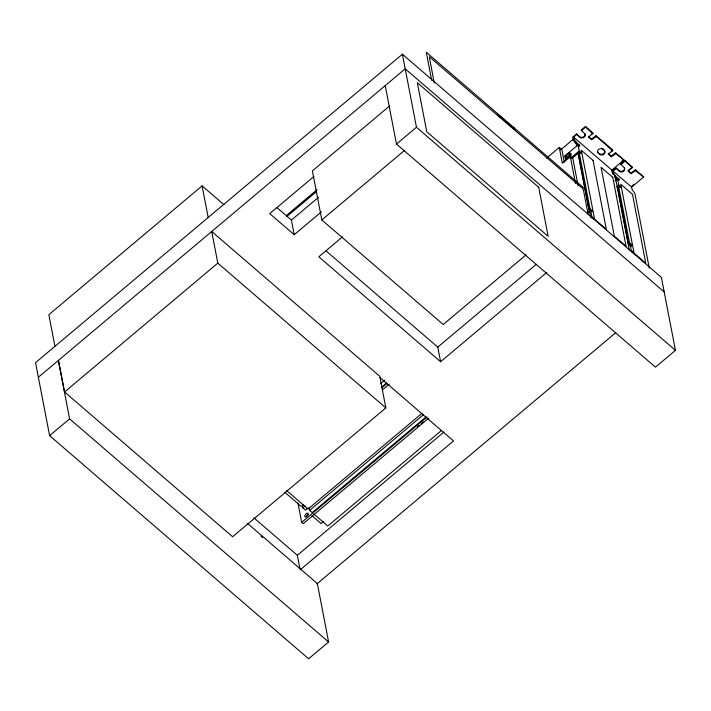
<?xml version="1.0" encoding="UTF-8"?>
<svg xmlns="http://www.w3.org/2000/svg" width="711" height="711" viewBox="0 0 711 711"><rect width="100%" height="100%" fill="white"/><g stroke="black" fill="none" stroke-linecap="round" stroke-linejoin="round"><path stroke-width="1.07" d="M612.651 174.151L611.887 170.089L623.876 160.011L615.877 153.647L611.344 156.696L608.385 154.145L612.553 150.776L598.147 137.836L596.147 136.645L591.614 139.694L588.646 137.143L593.01 133.206L585.517 126.407L581.171 130.06L584.38 133.375A3.173 2.666 -10.9 0 1 584.211 137.17A3.173 2.666 -10.9 0 1 579.741 137.276L576.541 133.961L572.622 137.25L573.182 140.147L577.856 145.231M612.553 150.776L612.74 150.208L610.518 147.941L595.951 135.748L591.481 139.036L591.614 139.694M649.285 268.171L634.914 193.525L632.07 189.455L631.617 187.091L643.615 177.003L635.607 170.649L631.075 173.697L628.115 171.138L632.47 167.209L624.987 160.41L620.641 164.063L623.849 167.378A3.173 2.666 -10.9 0 1 623.671 171.173A3.173 2.666 -10.9 0 1 619.21 171.271L616.002 167.965L612.091 171.253M499.246 115.777L500.268 116.666M510.249 125.26L511.28 126.149M511.938 126.709L512.96 127.598M501.966 118.266L502.153 117.599C505.574 123.634 500.357 115.342 502.659 118.737M223.938 204.688L202.093 185.873L48.846 314.706L54.943 346.355M385.22 85.631L396.471 144.049L655.462 367.169L675.45 350.363L661.39 277.361L402.399 54.232L35.55 362.654L49.61 435.656L308.601 658.786L328.589 641.98L317.346 583.562L247.552 523.438M38.358 377.248L405.208 68.825L664.198 291.954M389.388 106.143L312.378 170.88L321.825 219.948L443.22 324.518L526.14 254.805M313.942 176.47L269.762 213.62L294.221 234.683L321.408 211.825M64.568 391.974L217.815 263.141L211.718 231.493L379.754 376.261L385.851 407.901L232.604 536.743L64.568 391.974L58.471 360.335M286.444 215.46L317.026 189.748M286.675 216.668L316.404 191.668M294.221 234.683L291.403 220.09L318.599 197.24M49.61 435.656L69.598 418.859L58.346 360.441M396.471 144.049L416.459 127.242L402.399 54.232M321.825 219.948L404.755 150.225M342.595 236.807L318.812 256.795L440.598 361.721L546.777 272.455M546.528 158.171L559.273 147.461L561.868 149.692L564.276 162.232M565.823 161.015L564.845 155.94L578.034 144.848L579.705 146.288L579.474 145.08L575.919 142.022L574.079 139.392L573.653 137.152L576.665 134.619M581.305 130.726L585.642 127.073L585.517 126.407M560.588 149.879L573.342 139.152M573.182 140.147L574.079 139.392M575.012 142.778L575.919 142.022M588.646 137.143L588.921 136.148M578.567 145.844L579.474 145.08M578.07 185.607L572.879 158.651L570.284 156.411L562.285 163.139L559.273 147.461M570.969 157.878L579.207 150.945L578.034 144.848M579.207 150.945L580.878 152.385L581.109 153.594L579.038 151.807L578.141 152.572L589.108 209.532L590.486 210.714M571.768 158.624L578.319 153.114M579.98 153.141L580.878 152.385M608.385 154.145L608.652 153.149M611.344 156.696L611.22 156.038L615.682 152.749L623.876 160.011M622.143 160.704L623.751 159.353M615.024 180.932L617.504 178.852L619.174 180.292L618.934 179.083L615.379 176.017L613.549 173.395L613.122 171.155L616.126 168.623M620.765 164.721L625.111 161.068L624.987 160.41M615.379 176.017L614.482 176.781L617.326 179.225M628.391 170.151L627.991 170.48L631.075 173.697M618.037 179.839L618.934 179.083M380.438 383.673L384.687 380.101M630.95 173.031L635.421 169.742L643.615 177.003M589.108 209.532L590.014 208.767L579.038 151.807M617.024 186.335L618.677 184.949L617.504 178.852M618.677 184.949L620.348 186.389L620.579 187.588L618.508 185.811L617.61 186.566L628.577 243.526L629.955 244.717M616.97 187.802L618.606 186.424L619.441 187.144L620.348 186.389M587.348 213.096L590.645 210.323L592.316 211.762L592.076 210.554L590.014 208.767M381.336 387.335L386.429 383.051M591.179 211.309L592.076 210.554M381.798 387.833L386.891 383.558M382.474 389.859L389.264 384.153M440.598 361.721L437.789 347.128L536.316 264.288M590.645 210.323L591.819 216.411L593.489 217.85L592.583 218.615L591.748 217.895M631.395 186.513L633.812 184.478M303.65 504.614L301.348 506.552L284.862 492.35M307.792 508.187L305.49 510.125L302.904 507.894L305.206 505.956M421.836 413.411L308.067 509.049L286.64 490.59M425.889 417.055L312.218 512.622L309.623 510.391L423.303 414.815M628.577 243.526L629.475 242.771L618.508 185.811M628.462 245.704L630.106 244.317L631.777 245.757L630.879 246.521M630.639 245.313L631.546 244.548L629.475 242.771M428.644 418.228L303.188 523.705L301.66 522.389L427.115 416.913M417.313 426.858L419.019 425.427M421.561 423.285L423.258 421.863M632.052 252.609L632.95 251.854L631.279 250.414L630.106 244.317M323.372 521.607L321.07 523.545L311.978 515.715M441.558 430.395L327.789 526.042L313.738 513.937M299.953 568.836L297.349 555.291L443.931 432.048M300.158 569.875L453.52 440.944L380.021 377.621M316.884 583.944L615.797 332.641M591.374 134.379L593.01 133.206M611.105 151.381L612.74 150.208M629.199 169.556L632.47 167.209M507.147 122.319L507.841 123.465L507.219 122.265M585.642 127.073L592.814 133.784M625.111 161.068L632.283 167.778M588.521 136.485L591.481 139.036M608.252 153.478L611.22 156.038M576.541 133.961L579.616 136.61A3.173 2.666 -10.9 0 0 583.411 136.956A3.173 2.666 -10.9 0 0 585.02 133.899M616.002 167.965L619.077 170.613A3.173 2.666 -10.9 0 0 622.872 170.951A3.173 2.666 -10.9 0 0 624.48 167.903M573.653 137.152L611.887 170.089M613.122 171.155L631.617 187.091M564.845 155.94L565.68 156.66M416.459 127.242L675.45 350.363M276.739 207.452L291.403 220.09M326.082 250.894L437.789 347.128M217.815 263.141L385.851 407.901M253.916 517.866L297.349 555.291M260.901 536.058L262.572 537.498M69.598 418.859L328.589 641.98M512.427 127.696L513.173 128.051L511.84 126.425L512.995 127.873L511.858 126.94L512.293 127.562M499.771 116.684L500.304 116.933L499.149 115.493L500.446 117.155L499.166 116.009L499.602 116.631M507.361 122.505C505.086 121.021 509.343 125.483 507.521 122.568M513.253 127.171L514.275 128.593L513.466 128.575L514.72 129.66L514.435 128.184M513.502 127.385L514.355 128.575L514.249 128.024M612.34 172.453L615.184 176.524L629.351 250.094M635.421 169.742L635.607 170.649M615.682 152.749L615.877 153.647M595.951 135.748L596.147 136.645M631.546 244.548L631.777 245.757M632.95 251.854L633.181 253.063M615.77 178.265L616.188 180.443M617.45 186.984L628.782 245.855M593.489 217.85L593.721 219.059M590.734 217.37L585.313 189.215L426.289 52.214L431.71 80.379M575.883 142.084L576.719 146.439M577.981 152.981L589.312 211.851M588.201 214.758L583.393 189.793L582.291 188.211L429.293 56.711L434.252 83.027M570.284 156.411L575.475 183.367M509.929 125.856C509.574 123.856 506.676 121.999 509.751 125.705M504.375 119.501L504.659 120.994L504.197 119.35M309.045 507.378L309.623 510.391M302.477 505.708L302.904 507.894M297.927 502.988L301.66 522.389M202.093 185.873L208.19 217.513M568.027 157.513A2.284 1.031 -49.3 0 1 568.56 156.553M569.68 153.638A3.324 1.502 -49.3 0 1 570.266 156.704M569.102 157.966A3.324 1.502 -49.3 0 1 566.329 158.233M568.196 157.451A2.044 0.924 -49.3 0 1 569.387 155.816M597.462 151.461A6.346 5.324 -10.9 0 0 600.733 154.278A3.173 2.666 -10.9 0 0 604.75 150.901A6.346 5.324 -10.9 0 0 601.479 148.084M306.388 516.87A2.284 1.031 -49.3 0 1 308.583 514.515M510.08 125.047L511.449 126.647L510.08 125.047M506.33 122.123L505.006 120.381L506.33 122.123M497.54 114.267L498.589 115.493L497.54 114.267M498.811 115.591C496.625 115.164 497.54 112.614 498.811 115.591M500.544 116.524L501.371 118.159L500.624 116.577M593.036 160.348L581.331 150.261L594.6 219.184L606.314 229.271L593.036 160.348M612.775 177.35L601.062 167.263L614.331 236.185L626.044 246.273L612.775 177.35M632.506 194.352L620.792 184.265L634.07 253.178L645.775 263.274L632.506 194.352M538.698 187.242L417.313 82.663L426.76 131.731L548.145 236.31L538.698 187.242M567.396 157.078A2.044 0.924 -49.3 0 0 569.458 154.251A2.044 0.924 -49.3 0 0 567.031 155.185A2.044 0.924 -49.3 0 0 567.396 157.078M567.04 158.064A3.324 1.502 -49.3 0 0 570.391 153.46A3.324 1.502 -49.3 0 0 566.454 154.989A3.324 1.502 -49.3 0 0 567.04 158.064M597.587 152.118A6.346 5.324 -10.9 0 0 600.857 154.936A3.173 2.666 -10.9 0 0 604.874 151.559A6.346 5.324 -10.9 0 0 601.604 148.741A3.173 2.666 -10.9 0 0 597.587 152.118M305.792 516.71A2.284 1.031 -49.3 0 0 308.094 513.555A2.284 1.031 -49.3 0 0 305.383 514.604A2.284 1.031 -49.3 0 0 305.792 516.71"/></g></svg>
